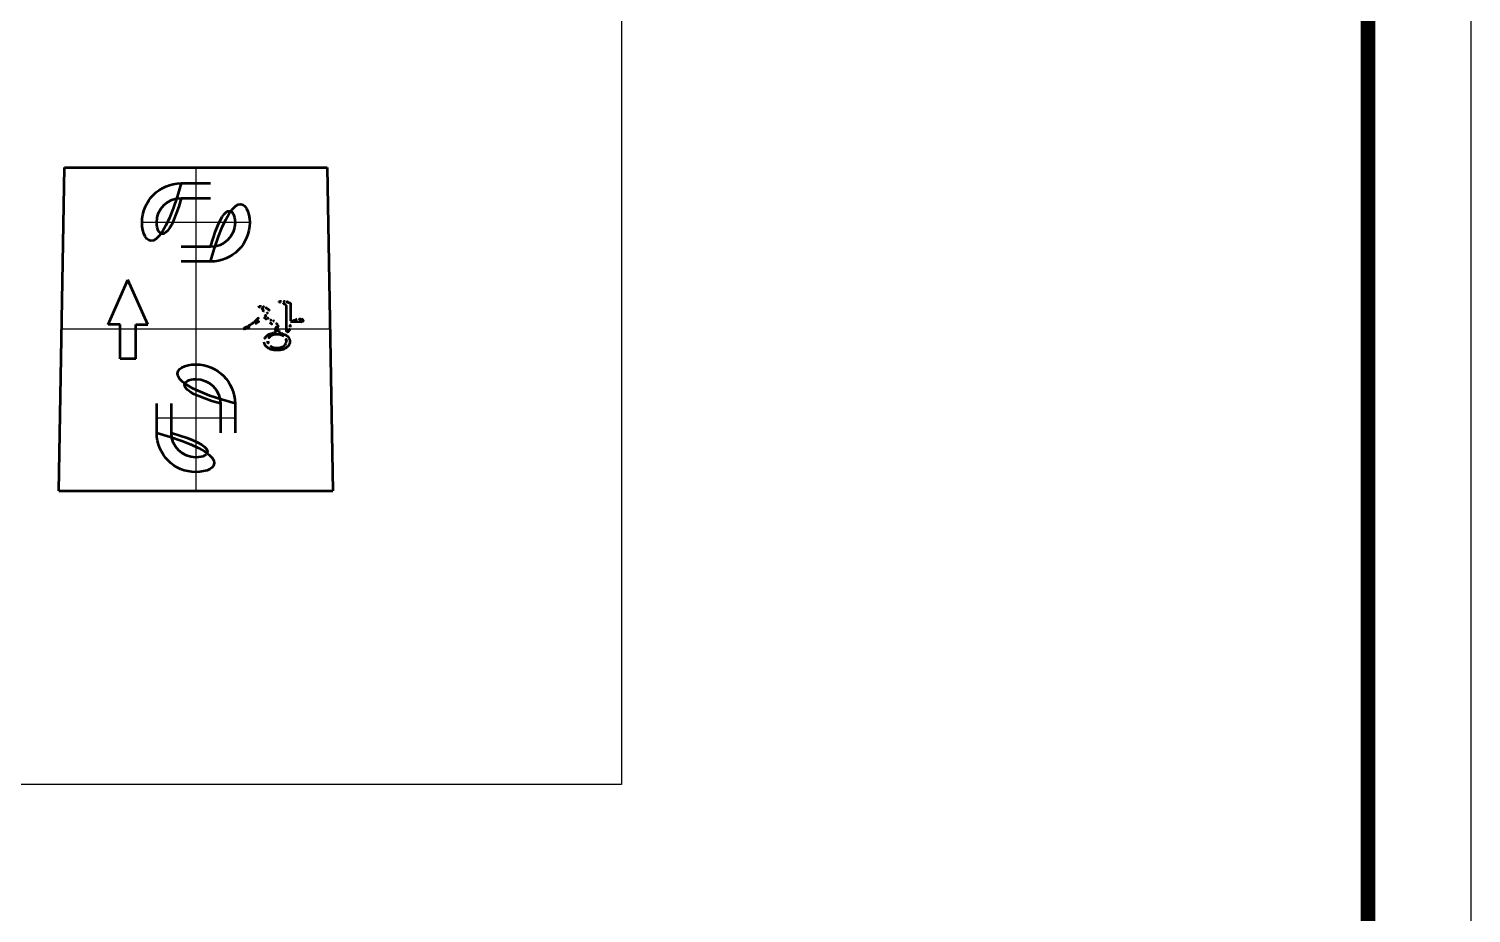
# Model space of a CAD drawing. Extents: x 16296675745 to 16296677675, y -37409619395 to -37409618123.
# Drawn here: x 16296676981.5 to 16296677128.8, y -37409618413.8 to -37409618323.5 of the extents above; entities that cross this region are included whole.
import ezdxf

# ---------------------------------------------------------------- set-up
doc = ezdxf.new("R2010")
doc.units = 0
doc.header["$LTSCALE"] = 10
doc.header["$MEASUREMENT"] = 0
doc.linetypes.add('AUSGEZOGEN', pattern=[0])
doc.linetypes.add('DASHDOT', pattern=[25.4, 12.7, -6.35, 0, -6.35])
doc.layers.get('0').update_dxf_attribs({"linetype": 'CONTINUOUS'})
doc.layers.add('1', color=7, linetype='CONTINUOUS')
doc.layers.add('7', color=7, linetype='CONTINUOUS')

msp = doc.modelspace()

# ---------------------------------------------------------------- linework, layer by layer
at = {"ltscale": 0.5}
for points in [[(16296676477.834841, -37409618710.177017), (16296677128.834841, -37409618710.177017), (16296677128.834841, -37409618233.177017), (16296676477.834841, -37409618233.177017)], [(16296676912.880911, -37409618291.183708), (16296677042.04336, -37409618291.183708), (16296677042.04336, -37409618400.705833), (16296676912.880911, -37409618400.705833)]]:
    msp.add_lwpolyline(points, close=True, dxfattribs=at)
at = {"color": 5, "linetype": 'ByBlock', "lineweight": 200, "const_width": 1.5}
msp.add_lwpolyline([(16296676488.30303, -37409618689.752296), (16296677118.30303, -37409618689.752296), (16296677118.30303, -37409618244.252296), (16296676488.30303, -37409618244.252296)], close=True, dxfattribs=at)
at = {"layer": '1', "color": 1, "linetype": 'DASHDOT', "lineweight": 25}
for p, q in [((16296676998.57044, -37409618337.683762), (16296676998.57044, -37409618370.683762)), ((16296677004.07044, -37409618343.28376), (16296676993.07044, -37409618343.28376)), ((16296677012.282431, -37409618354.183762), (16296676984.85845, -37409618354.183762)), ((16296677002.57044, -37409618363.28376), (16296676994.57044, -37409618363.28376))]:
    msp.add_line(p, q, dxfattribs=at)
at = {"layer": '7', "color": 7, "linetype": 'AUSGEZOGEN', "lineweight": 50}
for p, q in [((16296676984.57044, -37409618370.683762), (16296676985.14646, -37409618337.683762)), ((16296676985.14646, -37409618337.683762), (16296677011.994419, -37409618337.683762)), ((16296677011.994419, -37409618337.683762), (16296677012.57044, -37409618370.683762)), ((16296676997.07044, -37409618339.28376), (16296677000.07044, -37409618339.28376)), ((16296676997.07044, -37409618340.78376), (16296677000.07044, -37409618340.78376)), ((16296677000.07044, -37409618345.78376), (16296676997.07044, -37409618345.78376)), ((16296677000.07044, -37409618347.28376), (16296676997.07044, -37409618347.28376)), ((16296676989.6028, -37409618353.702477), (16296676991.63648, -37409618349.13475)), ((16296676993.67017, -37409618353.702477), (16296676991.63648, -37409618349.13475)), ((16296677005.011299, -37409618351.887527), (16296677005.01189, -37409618351.874786)), ((16296677005.01753, -37409618351.901604), (16296677005.011299, -37409618351.887527)), ((16296677005.01189, -37409618351.874786), (16296677005.019291, -37409618351.863411)), ((16296677005.030569, -37409618351.917023), (16296677005.01753, -37409618351.901604)), ((16296677005.019291, -37409618351.863411), (16296677005.033489, -37409618351.853363)), ((16296677005.050409, -37409618351.933777), (16296677005.030569, -37409618351.917023)), ((16296677005.033489, -37409618351.853363), (16296677005.051279, -37409618351.845078)), ((16296677005.07707, -37409618351.951874), (16296677005.050409, -37409618351.933777)), ((16296677005.051279, -37409618351.845078), (16296677005.07247, -37409618351.838966)), ((16296677005.07247, -37409618351.838966), (16296677005.097071, -37409618351.835052)), ((16296677005.11054, -37409618351.971313), (16296677005.07707, -37409618351.951874)), ((16296677005.097071, -37409618351.835052), (16296677005.12509, -37409618351.833313)), ((16296677005.12509, -37409618351.833313), (16296677005.156509, -37409618351.83374)), ((16296677005.156509, -37409618351.83374), (16296677005.191339, -37409618351.836357)), ((16296677005.191339, -37409618351.836357), (16296677005.271219, -37409618351.848137)), ((16296677005.466391, -37409618352.234627), (16296677005.431681, -37409618352.196091)), ((16296677005.452299, -37409618352.402397), (16296677005.489401, -37409618352.329964)), ((16296677005.47868, -37409618352.252617), (16296677005.466391, -37409618352.234627)), ((16296677005.487591, -37409618352.269783), (16296677005.47868, -37409618352.252617)), ((16296677005.493111, -37409618352.286087), (16296677005.487591, -37409618352.269783)), ((16296677005.489401, -37409618352.329964), (16296677005.49402, -37409618352.316177)), ((16296677005.49526, -37409618352.301559), (16296677005.493111, -37409618352.286087)), ((16296677005.49402, -37409618352.316177), (16296677005.49526, -37409618352.301559)), ((16296677005.80554, -37409618352.046318), (16296677005.92577, -37409618352.099716)), ((16296677005.92577, -37409618352.099716), (16296677005.974119, -37409618352.126534)), ((16296677005.974119, -37409618352.126534), (16296677006.00963, -37409618352.153313)), ((16296677006.013241, -37409618352.290123), (16296677005.99077, -37409618352.329964)), ((16296677005.99077, -37409618352.329964), (16296677005.99077, -37409618352.33577)), ((16296677006.00963, -37409618352.153313), (16296677006.02257, -37409618352.166679)), ((16296677006.029289, -37409618352.256317), (16296677006.013241, -37409618352.290123)), ((16296677006.02257, -37409618352.166679), (16296677006.032301, -37409618352.180054)), ((16296677006.038919, -37409618352.228531), (16296677006.029289, -37409618352.256317)), ((16296677006.032301, -37409618352.180054), (16296677006.03882, -37409618352.193413)), ((16296677006.03882, -37409618352.193413), (16296677006.04213, -37409618352.206772)), ((16296677006.04213, -37409618352.206772), (16296677006.038919, -37409618352.228531)), ((16296677007.06521, -37409618351.384087), (16296677007.067129, -37409618351.373138)), ((16296677007.06912, -37409618351.395393), (16296677007.06521, -37409618351.384087)), ((16296677007.067129, -37409618351.373138), (16296677007.075069, -37409618351.361794)), ((16296677007.07885, -37409618351.407021), (16296677007.06912, -37409618351.395393)), ((16296677007.075069, -37409618351.361794), (16296677007.08922, -37409618351.351959)), ((16296677007.0944, -37409618351.418983), (16296677007.07885, -37409618351.407021)), ((16296677007.08922, -37409618351.351959), (16296677007.109579, -37409618351.343643)), ((16296677007.11578, -37409618351.431282), (16296677007.0944, -37409618351.418983)), ((16296677007.109579, -37409618351.343643), (16296677007.136169, -37409618351.33683)), ((16296677007.142981, -37409618351.443916), (16296677007.11578, -37409618351.431282)), ((16296677007.136169, -37409618351.33683), (16296677007.168961, -37409618351.331543)), ((16296677007.214861, -37409618351.470177), (16296677007.142981, -37409618351.443916)), ((16296677007.168961, -37409618351.331543), (16296677007.20797, -37409618351.327751)), ((16296677007.20797, -37409618351.327751), (16296677007.30463, -37409618351.324722)), ((16296677007.716681, -37409618351.673187), (16296677007.683491, -37409618351.652908)), ((16296677007.745649, -37409618351.693817), (16296677007.716681, -37409618351.673187)), ((16296677007.77043, -37409618351.714783), (16296677007.745649, -37409618351.693817)), ((16296677007.790991, -37409618351.736092), (16296677007.77043, -37409618351.714783)), ((16296677007.80736, -37409618351.757736), (16296677007.790991, -37409618351.736092)), ((16296677007.819521, -37409618351.779716), (16296677007.80736, -37409618351.757736)), ((16296677007.827471, -37409618351.802063), (16296677007.819521, -37409618351.779716)), ((16296677007.831221, -37409618351.824722), (16296677007.827471, -37409618351.802063)), ((16296677007.831221, -37409618354.250183), (16296677007.831221, -37409618351.824722)), ((16296677007.977591, -37409618351.426773), (16296677008.02849, -37409618351.442909)), ((16296677008.02849, -37409618351.442909), (16296677008.10605, -37409618351.469398)), ((16296677008.10605, -37409618351.469398), (16296677008.166901, -37409618351.495239)), ((16296677008.166901, -37409618351.495239), (16296677008.21105, -37409618351.520416)), ((16296677008.21105, -37409618351.520416), (16296677008.22686, -37409618351.532768)), ((16296677008.22686, -37409618351.532768), (16296677008.238489, -37409618351.544952)), ((16296677008.25218, -37409618351.650818), (16296677008.238489, -37409618351.749046)), ((16296677008.238489, -37409618351.749046), (16296677008.238489, -37409618353.317451)), ((16296676990.836479, -37409618353.702477), (16296676989.6028, -37409618353.702477)), ((16296676990.836479, -37409618357.202477), (16296676990.836479, -37409618353.702477)), ((16296676992.436489, -37409618357.202477), (16296676992.436489, -37409618353.702477)), ((16296676992.436489, -37409618353.702477), (16296676993.67017, -37409618353.702477)), ((16296677003.42478, -37409618354.147491), (16296677003.426491, -37409618354.137733)), ((16296677003.428499, -37409618354.15609), (16296677003.42478, -37409618354.147491)), ((16296677003.426491, -37409618354.137733), (16296677003.43362, -37409618354.126793)), ((16296677003.437019, -37409618354.163963), (16296677003.428499, -37409618354.15609)), ((16296677003.43362, -37409618354.126793), (16296677003.446171, -37409618354.11467)), ((16296677003.44976, -37409618354.168823), (16296677003.437019, -37409618354.163963)), ((16296677003.446171, -37409618354.11467), (16296677003.46413, -37409618354.101387)), ((16296677003.466709, -37409618354.170662), (16296677003.44976, -37409618354.168823)), ((16296677003.46413, -37409618354.101387), (16296677003.487511, -37409618354.086929)), ((16296677003.487869, -37409618354.169487), (16296677003.466709, -37409618354.170662)), ((16296677003.703211, -37409618353.976067), (16296677003.487511, -37409618354.086929)), ((16296677003.513241, -37409618354.165321), (16296677003.487869, -37409618354.169487)), ((16296677003.54283, -37409618354.158127), (16296677003.513241, -37409618354.165321)), ((16296677003.61463, -37409618354.134727), (16296677003.54283, -37409618354.158127)), ((16296677003.703211, -37409618353.976067), (16296677003.849871, -37409618353.896149)), ((16296677003.849871, -37409618353.896149), (16296677003.990511, -37409618353.814713)), ((16296677003.990511, -37409618353.814713), (16296677004.125139, -37409618353.731773)), ((16296677004.125139, -37409618353.731773), (16296677004.25375, -37409618353.647324)), ((16296677004.25375, -37409618353.647324), (16296677004.37635, -37409618353.561371)), ((16296677004.37635, -37409618353.561371), (16296677004.492929, -37409618353.473923)), ((16296677004.492929, -37409618353.473923), (16296677004.603491, -37409618353.384956)), ((16296677006.68185, -37409618354.254227), (16296677006.683849, -37409618354.245308)), ((16296677006.683849, -37409618354.264664), (16296677006.68185, -37409618354.254227)), ((16296677006.683849, -37409618354.245308), (16296677006.689859, -37409618354.237907)), ((16296677006.689859, -37409618354.276604), (16296677006.683849, -37409618354.264664)), ((16296677006.689859, -37409618354.237907), (16296677006.700081, -37409618354.233437)), ((16296677006.700081, -37409618354.233437), (16296677006.714701, -37409618354.230797)), ((16296677006.714701, -37409618354.230797), (16296677006.757191, -37409618354.231087)), ((16296677006.757191, -37409618354.231087), (16296677006.81732, -37409618354.238762)), ((16296677006.81732, -37409618354.238762), (16296677006.89509, -37409618354.253807)), ((16296677006.89509, -37409618354.253807), (16296677006.969761, -37409618354.280296)), ((16296677007.832809, -37409618354.310257), (16296677007.831221, -37409618354.250183)), ((16296677009.349171, -37409618353.44677), (16296677008.221821, -37409618353.462967)), ((16296677008.238489, -37409618353.317451), (16296677008.50164, -37409618353.311996)), ((16296677009.47122, -37409618353.204964), (16296677009.49926, -37409618353.227081)), ((16296677009.49926, -37409618353.227081), (16296677009.519291, -37409618353.250519)), ((16296677009.519291, -37409618353.250519), (16296677009.531309, -37409618353.275269)), ((16296677009.531309, -37409618353.275269), (16296677009.534309, -37409618353.288116)), ((16296677009.534309, -37409618353.288116), (16296677009.535311, -37409618353.301323)), ((16296677005.554979, -37409618355.563393), (16296677005.54759, -37409618355.520859)), ((16296677005.564529, -37409618355.60498), (16296677005.554979, -37409618355.563393)), ((16296677005.57625, -37409618355.645653), (16296677005.564529, -37409618355.60498)), ((16296677005.590139, -37409618355.68541), (16296677005.57625, -37409618355.645653)), ((16296677005.606199, -37409618355.724243), (16296677005.590139, -37409618355.68541)), ((16296677005.62442, -37409618355.762138), (16296677005.606199, -37409618355.724243)), ((16296677005.75304, -37409618354.919037), (16296677005.78858, -37409618354.883652)), ((16296677005.78858, -37409618354.883652), (16296677005.826229, -37409618354.849983)), ((16296677005.826229, -37409618354.849983), (16296677005.86598, -37409618354.818039)), ((16296677005.86598, -37409618354.818039), (16296677005.907841, -37409618354.787811)), ((16296677005.907841, -37409618354.787811), (16296677005.951811, -37409618354.7593)), ((16296677005.951811, -37409618354.7593), (16296677005.997881, -37409618354.732513)), ((16296677005.997881, -37409618354.732513), (16296677006.046049, -37409618354.707443)), ((16296677006.046049, -37409618354.707443), (16296677006.09634, -37409618354.684097)), ((16296677006.09634, -37409618354.684097), (16296677006.14872, -37409618354.662483)), ((16296677006.14872, -37409618354.662483), (16296677006.20322, -37409618354.64257)), ((16296677006.19022, -37409618354.90358), (16296677006.15736, -37409618354.929733)), ((16296677006.224489, -37409618354.87912), (16296677006.19022, -37409618354.90358)), ((16296677006.20322, -37409618354.64257), (16296677006.259821, -37409618354.624382)), ((16296677006.26016, -37409618354.856354), (16296677006.224489, -37409618354.87912)), ((16296677006.259821, -37409618354.624382), (16296677006.31852, -37409618354.607933)), ((16296677006.297251, -37409618354.835274), (16296677006.26016, -37409618354.856354)), ((16296677006.33573, -37409618354.815857), (16296677006.297251, -37409618354.835274)), ((16296677006.31852, -37409618354.607933), (16296677006.379339, -37409618354.593178)), ((16296677006.375629, -37409618354.798157), (16296677006.33573, -37409618354.815857)), ((16296677006.416929, -37409618354.782143), (16296677006.375629, -37409618354.798157)), ((16296677006.379339, -37409618354.593178), (16296677006.442249, -37409618354.580147)), ((16296677006.459629, -37409618354.767792), (16296677006.416929, -37409618354.782143)), ((16296677006.442249, -37409618354.580147), (16296677006.507271, -37409618354.568863)), ((16296677006.549259, -37409618354.744179), (16296677006.459629, -37409618354.767792)), ((16296677006.64488, -37409618354.548363), (16296677006.507271, -37409618354.568863)), ((16296677006.64452, -37409618354.72731), (16296677006.549259, -37409618354.744179)), ((16296677006.745399, -37409618354.717194), (16296677006.64452, -37409618354.72731)), ((16296677006.699869, -37409618354.290047), (16296677006.689859, -37409618354.276604)), ((16296677006.71389, -37409618354.305023), (16296677006.699869, -37409618354.290047)), ((16296677006.75395, -37409618354.3395), (16296677006.71389, -37409618354.305023)), ((16296677006.8519, -37409618354.713814), (16296677006.745399, -37409618354.717194)), ((16296677006.961651, -37409618354.717194), (16296677006.8519, -37409618354.713814)), ((16296677007.065769, -37409618354.72731), (16296677006.961651, -37409618354.717194)), ((16296677006.969761, -37409618354.280296), (16296677007.02673, -37409618354.306091)), ((16296677007.02673, -37409618354.306091), (16296677007.04858, -37409618354.318733)), ((16296677007.069839, -37409618354.453407), (16296677007.036449, -37409618354.553818)), ((16296677007.036449, -37409618354.553818), (16296677007.108351, -37409618354.56279)), ((16296677007.04858, -37409618354.318733), (16296677007.06601, -37409618354.3312)), ((16296677007.164261, -37409618354.744179), (16296677007.065769, -37409618354.72731)), ((16296677007.06601, -37409618354.3312), (16296677007.07901, -37409618354.343513)), ((16296677007.07901, -37409618354.343513), (16296677007.087589, -37409618354.355637)), ((16296677007.108351, -37409618354.56279), (16296677007.178101, -37409618354.573563)), ((16296677007.25713, -37409618354.767792), (16296677007.164261, -37409618354.744179)), ((16296677007.178101, -37409618354.573563), (16296677007.245701, -37409618354.586143)), ((16296677007.245701, -37409618354.586143), (16296677007.31114, -37409618354.600517)), ((16296677007.30146, -37409618354.782143), (16296677007.25713, -37409618354.767792)), ((16296677007.344379, -37409618354.798157), (16296677007.30146, -37409618354.782143)), ((16296677007.31114, -37409618354.600517), (16296677007.37442, -37409618354.616707)), ((16296677007.385889, -37409618354.815857), (16296677007.344379, -37409618354.798157)), ((16296677007.37442, -37409618354.616707), (16296677007.435551, -37409618354.634697)), ((16296677007.425989, -37409618354.835274), (16296677007.385889, -37409618354.815857)), ((16296677007.464689, -37409618354.856354), (16296677007.425989, -37409618354.835274)), ((16296677007.435551, -37409618354.634697), (16296677007.49452, -37409618354.654488)), ((16296677007.501989, -37409618354.87912), (16296677007.464689, -37409618354.856354)), ((16296677007.49452, -37409618354.654488), (16296677007.55134, -37409618354.676086)), ((16296677007.53788, -37409618354.90358), (16296677007.501989, -37409618354.87912)), ((16296677007.572359, -37409618354.929733), (16296677007.53788, -37409618354.90358)), ((16296677007.55134, -37409618354.676086), (16296677007.606001, -37409618354.699493)), ((16296677007.606001, -37409618354.699493), (16296677007.658501, -37409618354.724701)), ((16296677007.658501, -37409618354.724701), (16296677007.708851, -37409618354.751709)), ((16296677007.679251, -37409618355.775124), (16296677007.721239, -37409618355.719276)), ((16296677007.708851, -37409618354.751709), (16296677007.75705, -37409618354.780518)), ((16296677007.721239, -37409618355.719276), (16296677007.7556, -37409618355.661087)), ((16296677007.7556, -37409618355.661087), (16296677007.78232, -37409618355.600533)), ((16296677007.75705, -37409618354.780518), (16296677007.803089, -37409618354.811142)), ((16296677007.78232, -37409618355.600533), (16296677007.79282, -37409618355.569366)), ((16296677007.79282, -37409618355.569366), (16296677007.801411, -37409618355.537621)), ((16296677007.801411, -37409618355.537621), (16296677007.81286, -37409618355.472351)), ((16296677007.803089, -37409618354.811142), (16296677007.84697, -37409618354.843559)), ((16296677007.81286, -37409618355.472351), (16296677007.816681, -37409618355.404716)), ((16296677007.837589, -37409618354.361969), (16296677007.832809, -37409618354.310257)), ((16296677007.845539, -37409618354.405312), (16296677007.837589, -37409618354.361969)), ((16296677007.85668, -37409618354.440292), (16296677007.845539, -37409618354.405312)), ((16296677007.84697, -37409618354.843559), (16296677007.888691, -37409618354.877777)), ((16296677007.870991, -37409618354.466904), (16296677007.85668, -37409618354.440292)), ((16296677007.879351, -37409618354.477074), (16296677007.870991, -37409618354.466904)), ((16296677007.888491, -37409618354.485153), (16296677007.879351, -37409618354.477074)), ((16296677007.898439, -37409618354.491127), (16296677007.888491, -37409618354.485153)), ((16296677007.888691, -37409618354.877777), (16296677007.92827, -37409618354.913818)), ((16296677007.90918, -37409618354.495033), (16296677007.898439, -37409618354.491127)), ((16296677007.92071, -37409618354.496834), (16296677007.90918, -37409618354.495033)), ((16296677007.933041, -37409618354.496536), (16296677007.92071, -37409618354.496834)), ((16296677007.92827, -37409618354.913818), (16296677007.961559, -37409618354.947029)), ((16296677007.955311, -37409618354.49128), (16296677007.933041, -37409618354.496536)), ((16296677007.977579, -37409618354.48082), (16296677007.955311, -37409618354.49128)), ((16296677007.961559, -37409618354.947029), (16296677007.99238, -37409618354.980873)), ((16296677007.999861, -37409618354.465172), (16296677007.977579, -37409618354.48082)), ((16296677007.99238, -37409618354.980873), (16296677008.02075, -37409618355.015343)), ((16296677008.022129, -37409618354.444328), (16296677007.999861, -37409618354.465172)), ((16296677008.02075, -37409618355.015343), (16296677008.046659, -37409618355.050453)), ((16296677008.044399, -37409618354.418297), (16296677008.022129, -37409618354.444328)), ((16296677008.066681, -37409618354.38707), (16296677008.044399, -37409618354.418297)), ((16296677008.046659, -37409618355.050453), (16296677008.07011, -37409618355.086182)), ((16296677008.088949, -37409618354.350647), (16296677008.066681, -37409618354.38707)), ((16296677008.07011, -37409618355.086182), (16296677008.091101, -37409618355.122551)), ((16296677008.111219, -37409618354.309036), (16296677008.088949, -37409618354.350647)), ((16296677008.091101, -37409618355.122551), (16296677008.10964, -37409618355.159554)), ((16296677008.1127, -37409618355.721893), (16296677008.09515, -37409618355.759583)), ((16296677008.10964, -37409618355.159554), (16296677008.12571, -37409618355.197166)), ((16296677008.127939, -37409618355.683357), (16296677008.1127, -37409618355.721893)), ((16296677008.12571, -37409618355.197166), (16296677008.13932, -37409618355.235428)), ((16296677008.140869, -37409618355.643997), (16296677008.127939, -37409618355.683357)), ((16296677008.13932, -37409618355.235428), (16296677008.15048, -37409618355.274307)), ((16296677008.15148, -37409618355.60379), (16296677008.140869, -37409618355.643997)), ((16296677008.15048, -37409618355.274307), (16296677008.15918, -37409618355.313828)), ((16296677008.159781, -37409618355.562737), (16296677008.15148, -37409618355.60379)), ((16296677008.15918, -37409618355.313828), (16296677008.165409, -37409618355.353973)), ((16296677008.16577, -37409618355.520859), (16296677008.159781, -37409618355.562737)), ((16296677008.165409, -37409618355.353973), (16296677008.169189, -37409618355.394753)), ((16296677008.169371, -37409618355.478203), (16296677008.16577, -37409618355.520859)), ((16296677008.169189, -37409618355.394753), (16296677008.170509, -37409618355.436157)), ((16296677008.170509, -37409618355.436157), (16296677008.169371, -37409618355.478203)), ((16296676992.436489, -37409618357.202477), (16296676990.836479, -37409618357.202477)), ((16296677005.64481, -37409618355.799133), (16296677005.62442, -37409618355.762138)), ((16296677005.66736, -37409618355.835182), (16296677005.64481, -37409618355.799133)), ((16296677005.69208, -37409618355.870323), (16296677005.66736, -37409618355.835182)), ((16296677005.71896, -37409618355.904533), (16296677005.69208, -37409618355.870323)), ((16296677005.748011, -37409618355.937813), (16296677005.71896, -37409618355.904533)), ((16296677005.77923, -37409618355.970177), (16296677005.748011, -37409618355.937813)), ((16296677005.81262, -37409618356.001633), (16296677005.77923, -37409618355.970177)), ((16296677005.848169, -37409618356.032143), (16296677005.81262, -37409618356.001633)), ((16296677005.885889, -37409618356.061737), (16296677005.848169, -37409618356.032143)), ((16296677005.92577, -37409618356.090408), (16296677005.885889, -37409618356.061737)), ((16296677005.972429, -37409618356.120987), (16296677005.92577, -37409618356.090408)), ((16296677006.020691, -37409618356.14959), (16296677005.972429, -37409618356.120987)), ((16296677006.07057, -37409618356.176224), (16296677006.020691, -37409618356.14959)), ((16296677006.122061, -37409618356.200867), (16296677006.07057, -37409618356.176224)), ((16296677006.175159, -37409618356.223557), (16296677006.122061, -37409618356.200867)), ((16296677006.15736, -37409618355.879723), (16296677006.19022, -37409618355.905869)), ((16296677006.22987, -37409618356.244278), (16296677006.175159, -37409618356.223557)), ((16296677006.19022, -37409618355.905869), (16296677006.224489, -37409618355.930328)), ((16296677006.224489, -37409618355.930328), (16296677006.26016, -37409618355.953102)), ((16296677006.28619, -37409618356.263023), (16296677006.22987, -37409618356.244278)), ((16296677006.26016, -37409618355.953102), (16296677006.297251, -37409618355.974182)), ((16296677006.34412, -37409618356.279793), (16296677006.28619, -37409618356.263023)), ((16296677006.297251, -37409618355.974182), (16296677006.33573, -37409618355.993584)), ((16296677006.33573, -37409618355.993584), (16296677006.375629, -37409618356.011292)), ((16296677006.40366, -37409618356.294579), (16296677006.34412, -37409618356.279793)), ((16296677006.375629, -37409618356.011292), (16296677006.416929, -37409618356.027321)), ((16296677006.464809, -37409618356.307404), (16296677006.40366, -37409618356.294579)), ((16296677006.416929, -37409618356.027321), (16296677006.459629, -37409618356.041656)), ((16296677006.459629, -37409618356.041656), (16296677006.549259, -37409618356.065269)), ((16296677006.527571, -37409618356.318253), (16296677006.464809, -37409618356.307404)), ((16296677006.591949, -37409618356.327133), (16296677006.527571, -37409618356.318253)), ((16296677006.549259, -37409618356.065269), (16296677006.64452, -37409618356.082138)), ((16296677006.65793, -37409618356.33403), (16296677006.591949, -37409618356.327133)), ((16296677006.64452, -37409618356.082138), (16296677006.745399, -37409618356.092262)), ((16296677006.725519, -37409618356.338959), (16296677006.65793, -37409618356.33403)), ((16296677006.794729, -37409618356.341919), (16296677006.725519, -37409618356.338959)), ((16296677006.745399, -37409618356.092262), (16296677006.8519, -37409618356.095627)), ((16296677006.86554, -37409618356.342911), (16296677006.794729, -37409618356.341919)), ((16296677006.8519, -37409618356.095627), (16296677006.961651, -37409618356.092262)), ((16296677006.93553, -37409618356.341919), (16296677006.86554, -37409618356.342911)), ((16296677007.00391, -37409618356.338959), (16296677006.93553, -37409618356.341919)), ((16296677006.961651, -37409618356.092262), (16296677007.065769, -37409618356.082138)), ((16296677007.07069, -37409618356.33403), (16296677007.00391, -37409618356.338959)), ((16296677007.065769, -37409618356.082138), (16296677007.164261, -37409618356.065269)), ((16296677007.135851, -37409618356.327133), (16296677007.07069, -37409618356.33403)), ((16296677007.199409, -37409618356.318253), (16296677007.135851, -37409618356.327133)), ((16296677007.164261, -37409618356.065269), (16296677007.25713, -37409618356.041656)), ((16296677007.26136, -37409618356.307404), (16296677007.199409, -37409618356.318253)), ((16296677007.25713, -37409618356.041656), (16296677007.30146, -37409618356.027321)), ((16296677007.321699, -37409618356.294579), (16296677007.26136, -37409618356.307404)), ((16296677007.30146, -37409618356.027321), (16296677007.344379, -37409618356.011292)), ((16296677007.38043, -37409618356.279793), (16296677007.321699, -37409618356.294579)), ((16296677007.344379, -37409618356.011292), (16296677007.385889, -37409618355.993584)), ((16296677007.43755, -37409618356.263023), (16296677007.38043, -37409618356.279793)), ((16296677007.385889, -37409618355.993584), (16296677007.425989, -37409618355.974182)), ((16296677007.425989, -37409618355.974182), (16296677007.464689, -37409618355.953102)), ((16296677007.493059, -37409618356.244278), (16296677007.43755, -37409618356.263023)), ((16296677007.464689, -37409618355.953102), (16296677007.501989, -37409618355.930328)), ((16296677007.54697, -37409618356.223557), (16296677007.493059, -37409618356.244278)), ((16296677007.501989, -37409618355.930328), (16296677007.53788, -37409618355.905869)), ((16296677007.53788, -37409618355.905869), (16296677007.572359, -37409618355.879723)), ((16296677007.59926, -37409618356.200867), (16296677007.54697, -37409618356.223557)), ((16296677007.572359, -37409618355.879723), (16296677007.62962, -37409618355.828613)), ((16296677007.64995, -37409618356.176224), (16296677007.59926, -37409618356.200867)), ((16296677007.62962, -37409618355.828613), (16296677007.679251, -37409618355.775124)), ((16296677007.69903, -37409618356.14959), (16296677007.64995, -37409618356.176224)), ((16296677007.7465, -37409618356.120987), (16296677007.69903, -37409618356.14959)), ((16296677007.79236, -37409618356.090408), (16296677007.7465, -37409618356.120987)), ((16296677007.83305, -37409618356.061096), (16296677007.79236, -37409618356.090408)), ((16296677007.87142, -37409618356.030937), (16296677007.83305, -37409618356.061096)), ((16296677007.90749, -37409618355.999962), (16296677007.87142, -37409618356.030937)), ((16296677007.94124, -37409618355.968132), (16296677007.90749, -37409618355.999962)), ((16296677007.97267, -37409618355.935471), (16296677007.94124, -37409618355.968132)), ((16296677008.001789, -37409618355.90197), (16296677007.97267, -37409618355.935471)), ((16296677008.028601, -37409618355.86763), (16296677008.001789, -37409618355.90197)), ((16296677008.053101, -37409618355.832451), (16296677008.028601, -37409618355.86763)), ((16296677008.075279, -37409618355.79644), (16296677008.053101, -37409618355.832451)), ((16296677008.09515, -37409618355.759583), (16296677008.075279, -37409618355.79644)), ((16296676994.57044, -37409618364.78376), (16296676994.57044, -37409618361.78376)), ((16296676996.07044, -37409618364.78376), (16296676996.07044, -37409618361.78376)), ((16296677001.07044, -37409618361.78376), (16296677001.07044, -37409618364.78376)), ((16296677002.57044, -37409618361.78376), (16296677002.57044, -37409618364.78376)), ((16296676984.57044, -37409618370.683762), (16296677012.57044, -37409618370.683762))]:
    msp.add_line(p, q, dxfattribs=at)
for centre, radius, start, end in [((16296676997.07044, -37409618343.28376), 4, 90, 270), ((16296677000.07044, -37409618343.28376), 4, 270, 90), ((16296676997.07044, -37409618343.28376), 2.5, 90, 270), ((16296677000.07044, -37409618343.28376), 2.5, 270, 90), ((16296677001.85137, -37409618350.155037), 4.244679, 310.43341494, 328.03166243), ((16296677004.2605, -37409618353.585487), 1.823593, 49.87117711, 62.22828695), ((16296677004.743191, -37409618353.919907), 2.139677, 67.77480094, 75.70156847), ((16296676886.41889, -37409618633.154808), 305.409812, 66.98910161, 67.04071743), ((16296677000.277309, -37409618348.427658), 6.931315, 320.64874933, 323.06457618), ((16296677003.495489, -37409618350.819443), 2.92109, 322.63132819, 328.719654), ((16296677006.322571, -37409618354.5793), 3.233896, 65.05930707, 73.9870386), ((16296677007.266029, -37409618353.523216), 2.198107, 78.71349291, 88.99399961), ((16296677007.02557, -37409618355.168739), 3.861038, 75.72584594, 79.99372946), ((16296677008.092211, -37409618351.606392), 0.166024, 344.47846291, 22.78174678), ((16296677000.818081, -37409618346.941513), 7.71715, 291.24491493, 299.67126478), ((16296677002.36227, -37409618349.822929), 4.444187, 300.76209349, 315.33267051), ((16296677044.89793, -37409618310.054604), 58.225063, 227.44849506, 228.26430719), ((16296677012.955601, -37409618344.514526), 11.071802, 228.62351522, 230.20030565), ((16296677010.01207, -37409618347.688332), 6.752474, 232.15148948, 234.9922587), ((16296677006.35668, -37409618352.833221), 0.443834, 240.48553885, 254.89257296), ((16296677016.00816, -37409618342.402618), 14.853522, 228.35773913, 231.11319852), ((16296677006.832439, -37409618351.28933), 2.0596, 253.30848074, 256.09723621), ((16296677006.246149, -37409618353.887383), 0.601657, 57.50752671, 81.33420699), ((16296677004.90505, -37409618355.239166), 2.502571, 36.81672062, 48.17971439), ((16296677006.83626, -37409618353.803757), 0.220375, 226.39781035, 262.11111844), ((16296677006.827061, -37409618353.829224), 0.193779, 263.76931579, 299.6478822), ((16296677006.74893, -37409618353.905563), 0.224598, 1.65127742, 46.24259815), ((16296677006.871309, -37409618353.907806), 0.100711, 299.88419849, 4.90404822), ((16296677006.79916, -37409618353.841743), 1.39301, 340.39596544, 354.21214655), ((16296677004.83894, -37409618353.503029), 3.383122, 351.85152171, 0.6784452), ((16296677008.315001, -37409618352.42337), 0.907615, 281.863578, 290.31542807), ((16296677007.972521, -37409618352.007591), 1.42765, 297.43081993, 300.96754239), ((16296677008.972019, -37409618353.66143), 0.503689, 101.18725427, 121.65383052), ((16296677009.12409, -37409618356.402931), 3.249634, 87.14698136, 94.4190979), ((16296677009.321449, -37409618353.45118), 0.288743, 58.68916118, 97.02270424), ((16296677009.33897, -37409618353.191727), 0.254896, 272.29195097, 305.04552229), ((16296677009.397949, -37409618353.285919), 0.141046, 307.38073832, 353.60459578), ((16296677006.23629, -37409618355.429573), 0.700584, 133.42780404, 187.55056256), ((16296677006.53891, -37409618355.391449), 0.617967, 181.24067808, 231.99505631), ((16296677006.493799, -37409618355.391212), 0.567129, 126.0932655, 181.36266853), ((16296677006.624941, -37409618354.387833), 0.160238, 277.07383295, 332.20061871), ((16296677006.689581, -37409618354.403664), 0.090587, 322.70671478, 44.90804295), ((16296677006.926941, -37409618354.364304), 0.168405, 328.05700806, 3.08983468), ((16296677007.20632, -37409618355.430283), 0.61805, 2.39749524, 53.8230614), ((16296676998.57044, -37409618361.78376), 4, 0, 180), ((16296676998.57044, -37409618361.78376), 2.5, 0, 180), ((16296676998.57044, -37409618364.78376), 4, 180, 0), ((16296676998.57044, -37409618364.78376), 2.5, 180, 0)]:
    msp.add_arc(centre, radius, start, end, dxfattribs=at)

doc.saveas('drawing.dxf')
